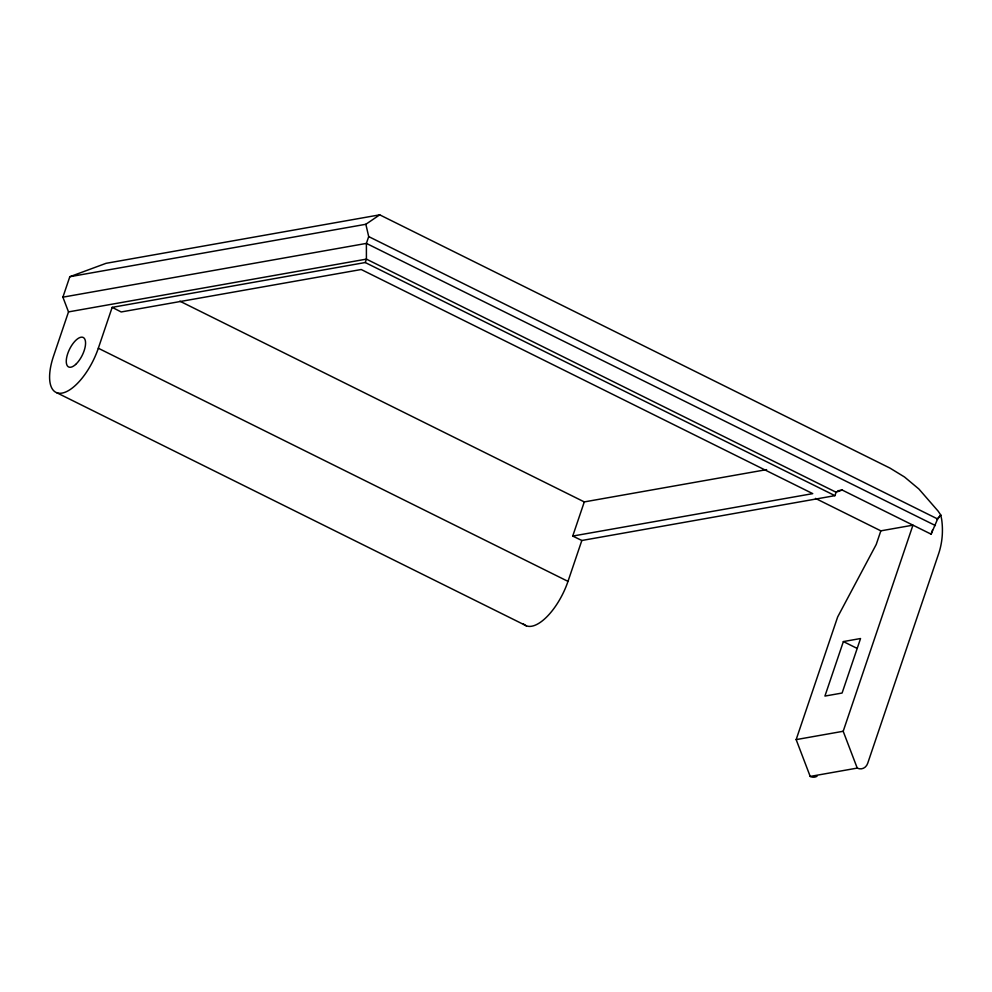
<?xml version="1.0" encoding="UTF-8"?>
<svg xmlns="http://www.w3.org/2000/svg" width="992" height="992" viewBox="0 0 992 992"><rect width="100%" height="100%" fill="white"/><g stroke="black" fill="none" stroke-linecap="round" stroke-linejoin="round"><path stroke-width="1.49" d="M936.746 519.461L940.813 515.108L937.626 518.977L931.116 534.167L842.134 490.011L836.095 492.243L834.942 495.653L365.254 262.533L112.158 307.359L98.32 348.242A44.851 19.195 -63.6 0 1 62.074 393.092A44.851 19.195 -63.6 0 1 53.518 356.178L68.51 311.897L62.893 297.166L69.812 276.718L106.082 263.314L379.725 214.842L889.96 468.088L904.493 476.978L918.914 489.031L938.196 511.202L940.813 515.108L941.681 519.523A67.282 57.995 80 0 1 938.606 553.809L867.69 763.332A9.35 8.06 80 0 1 857.237 768.093L810.204 776.426L796.154 739.61L837.657 616.962L876.234 544.472L880.846 530.844L912.95 525.165L843.188 731.278L857.237 768.093M379.725 214.842L365.85 224.279L368.702 236.592L366.395 243.4L366.408 259.123L365.254 262.533M834.942 495.653L581.833 540.491L572.731 536.064L584.288 501.915L766.593 469.625M523.28 623.757A44.851 19.195 -63.6 0 0 567.994 581.374L581.833 540.491M843.374 641.576L824.922 696.074L842.096 693.036L860.548 638.526L843.374 641.576L857.125 648.396M931.116 534.167L932.492 530.088M69.812 276.718L365.85 224.279M62.893 297.166L366.395 243.4L935.406 525.549M68.51 311.897L366.408 259.123L836.095 492.243M572.731 536.064L812.733 493.632L361.212 269.514L121.198 311.959L112.158 307.359M837.756 490.792L842.134 490.011M796.154 739.61L843.188 731.278M368.702 236.592L937.626 518.977M815.486 498.406L880.846 530.844M179.85 301.171L584.288 501.915M98.32 348.242L567.994 581.374M56.755 392.733L526.43 625.853M817.036 776.252A9.35 8.06 80 0 1 810.204 776.426M75.628 364.461A16.442 7.031 -63.6 0 0 84.419 338.508A16.442 7.031 -63.6 0 0 67.704 353.673A16.442 7.031 -63.6 0 0 75.628 364.461"/></g></svg>
